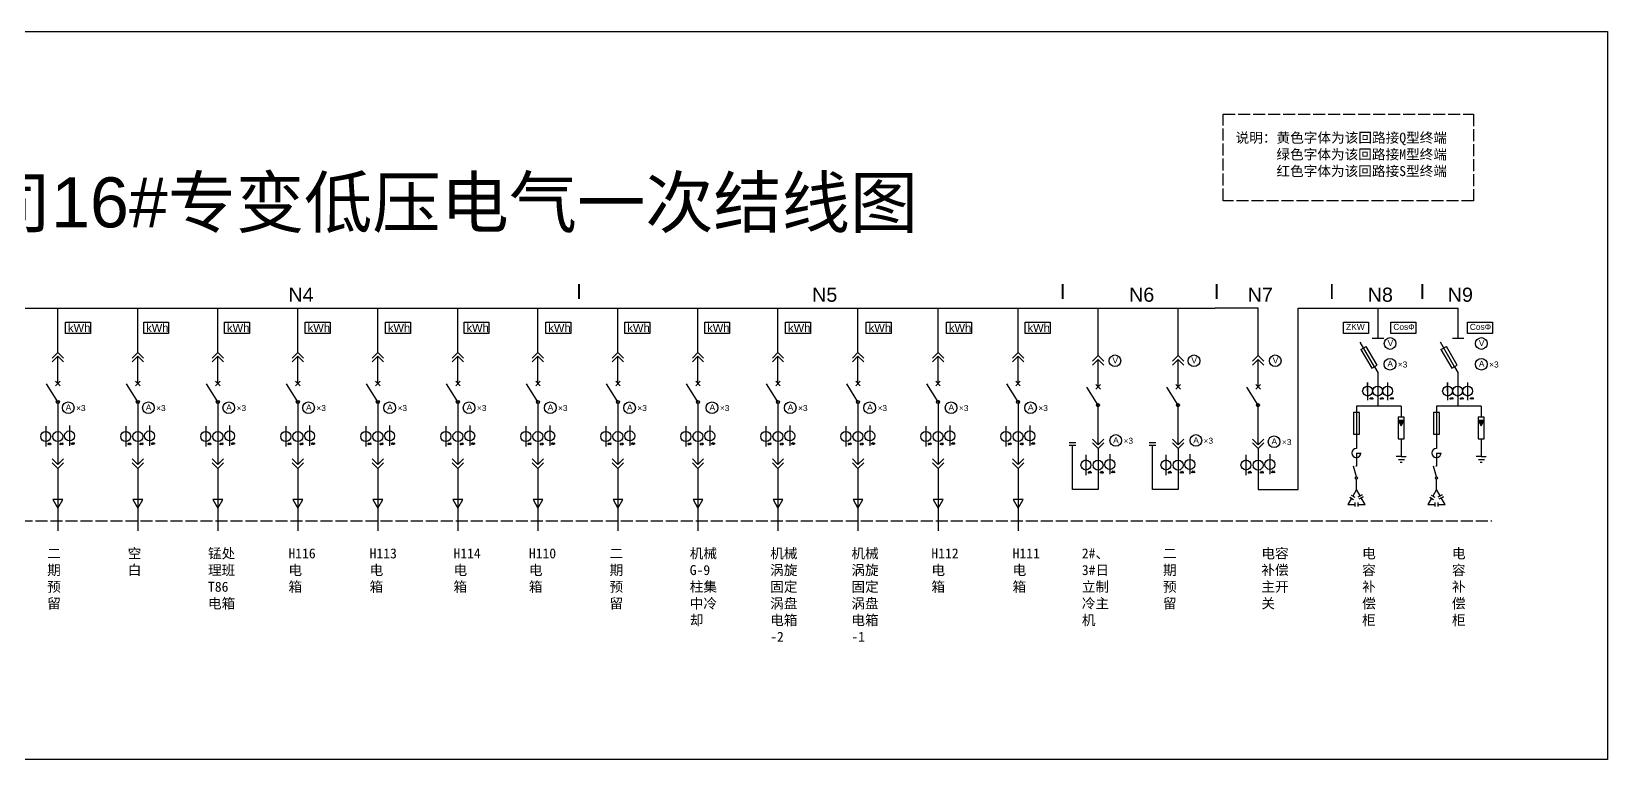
# Model space of a CAD drawing. Header units: millimetres. Extents: x 2411 to 5518, y 1356 to 2083.
# Drawn here: x 3943 to 5518, y 1356 to 2083 of the extents above; entities that cross this region are included whole.
import ezdxf

# ---------------------------------------------------------------- set-up
doc = ezdxf.new("R2010")
doc.units = ezdxf.units.MM
doc.linetypes.add('ACAD_ISO02W100', pattern=[15, 12, -3])
doc.layers.add('图层1', color=7, linetype='ACAD_ISO02W100')
doc.styles.get("Standard").update_dxf_attribs({"font": 'arial.ttf'})

# ---------------------------------------------------------------- blocks, each defined once
blk = doc.blocks.new('111')
for p, q in [((896.2, 1426.6), (896.2, 1443.7)), ((896.2, 1443.7), (896.2, 1408.2)), ((936.2, 1443.7), (936.2, 1408.2))]:
    blk.add_line(p, q)
for centre in [(896.2, 1426.6), (916.2, 1426.6), (936.2, 1426.6)]:
    blk.add_circle(centre, 10)

msp = doc.modelspace()

# ---------------------------------------------------------------- hatches: boundary and pattern name
for points in [[(5309.1, 1694.4), (5309.1, 1694.4), (5312.2, 1689.2), (5315.2, 1694.5)], [(5389.1, 1694.4), (5389.1, 1694.4), (5392.2, 1689.2), (5395.2, 1694.5)]]:
    msp.add_hatch(color=256).paths.add_polyline_path(points)

# ---------------------------------------------------------------- linework, layer by layer
for p, q in [((2824.7, 1806.8), (5126.2, 1806.8)), ((3969.1, 1762.6), (3969.1, 1806.8)), ((4049.1, 1762.6), (4049.1, 1806.8)), ((4129.1, 1762.6), (4129.1, 1806.8)), ((4209.1, 1762.6), (4209.1, 1806.8)), ((4289.1, 1762.6), (4289.1, 1806.8)), ((4369.1, 1762.6), (4369.1, 1806.8)), ((4449.1, 1762.6), (4449.1, 1806.8)), ((4529.1, 1762.6), (4529.1, 1806.8)), ((4609.1, 1762.6), (4609.1, 1806.8)), ((4689.1, 1762.6), (4689.1, 1806.8)), ((4769.1, 1762.6), (4769.1, 1806.8)), ((4849.1, 1762.6), (4849.1, 1806.8)), ((4929.1, 1762.6), (4929.1, 1806.8)), ((5009.1, 1759.4), (5009.1, 1806.8)), ((5089.1, 1759.4), (5089.1, 1806.8)), ((5169.1, 1806.8), (5126.2, 1806.8)), ((5169.1, 1759.4), (5169.1, 1806.8)), ((5209.1, 1625.6), (5209.1, 1806.8)), ((5209.1, 1806.8), (5369.1, 1806.8)), ((5289.1, 1776.9), (5289.1, 1806.8)), ((5369.1, 1776.9), (5369.1, 1806.8)), ((5285.4, 1748.2), (5271.3, 1772.7)), ((5271.9, 1765.5), (5277.3, 1768.4)), ((5271.9, 1765.5), (5282.8, 1746.7)), ((5288.1, 1749.7), (5277.3, 1768.4)), ((5283.3, 1776.9), (5294.9, 1776.9)), ((5365.4, 1748.2), (5351.3, 1772.7)), ((5351.9, 1765.5), (5357.3, 1768.4)), ((5351.9, 1765.5), (5362.8, 1746.7)), ((5368.1, 1749.7), (5357.3, 1768.4)), ((5363.3, 1776.9), (5374.9, 1776.9)), ((3969.1, 1762.6), (3963.5, 1757)), ((3969.1, 1758.9), (3963.5, 1753.3)), ((3974.8, 1757), (3969.1, 1762.6)), ((3974.8, 1753.3), (3969.1, 1758.9)), ((3969.1, 1731.5), (3969.1, 1758.9)), ((4049.1, 1762.6), (4043.5, 1757)), ((4049.1, 1758.9), (4043.5, 1753.3)), ((4054.8, 1757), (4049.1, 1762.6)), ((4054.8, 1753.3), (4049.1, 1758.9)), ((4049.1, 1731.5), (4049.1, 1758.9)), ((4129.1, 1762.6), (4123.5, 1757)), ((4129.1, 1758.9), (4123.5, 1753.3)), ((4134.8, 1757), (4129.1, 1762.6)), ((4134.8, 1753.3), (4129.1, 1758.9)), ((4129.1, 1731.5), (4129.1, 1758.9)), ((4209.1, 1762.6), (4203.5, 1757)), ((4209.1, 1758.9), (4203.5, 1753.3)), ((4214.8, 1757), (4209.1, 1762.6)), ((4214.8, 1753.3), (4209.1, 1758.9)), ((4209.1, 1731.5), (4209.1, 1758.9)), ((4289.1, 1762.6), (4283.5, 1757)), ((4289.1, 1758.9), (4283.5, 1753.3)), ((4294.8, 1757), (4289.1, 1762.6)), ((4294.8, 1753.3), (4289.1, 1758.9)), ((4289.1, 1731.5), (4289.1, 1758.9)), ((4369.1, 1762.6), (4363.5, 1757)), ((4369.1, 1758.9), (4363.5, 1753.3)), ((4374.8, 1757), (4369.1, 1762.6)), ((4374.8, 1753.3), (4369.1, 1758.9)), ((4369.1, 1731.5), (4369.1, 1758.9)), ((4449.1, 1762.6), (4443.5, 1757)), ((4449.1, 1758.9), (4443.5, 1753.3)), ((4454.8, 1757), (4449.1, 1762.6)), ((4454.8, 1753.3), (4449.1, 1758.9)), ((4449.1, 1731.5), (4449.1, 1758.9)), ((4529.1, 1762.6), (4523.5, 1757)), ((4529.1, 1758.9), (4523.5, 1753.3)), ((4534.8, 1757), (4529.1, 1762.6)), ((4534.8, 1753.3), (4529.1, 1758.9)), ((4529.1, 1731.5), (4529.1, 1758.9)), ((4609.1, 1762.6), (4603.5, 1757)), ((4609.1, 1758.9), (4603.5, 1753.3)), ((4614.8, 1757), (4609.1, 1762.6)), ((4614.8, 1753.3), (4609.1, 1758.9)), ((4609.1, 1731.5), (4609.1, 1758.9)), ((4689.1, 1762.6), (4683.5, 1757)), ((4689.1, 1758.9), (4683.5, 1753.3)), ((4694.8, 1757), (4689.1, 1762.6)), ((4694.8, 1753.3), (4689.1, 1758.9)), ((4689.1, 1731.5), (4689.1, 1758.9)), ((4769.1, 1762.6), (4763.5, 1757)), ((4769.1, 1758.9), (4763.5, 1753.3)), ((4774.8, 1757), (4769.1, 1762.6)), ((4774.8, 1753.3), (4769.1, 1758.9)), ((4769.1, 1731.5), (4769.1, 1758.9)), ((4849.1, 1762.6), (4843.5, 1757)), ((4849.1, 1758.9), (4843.5, 1753.3)), ((4854.8, 1757), (4849.1, 1762.6)), ((4854.8, 1753.3), (4849.1, 1758.9)), ((4849.1, 1731.5), (4849.1, 1758.9)), ((4929.1, 1762.6), (4923.5, 1757)), ((4929.1, 1758.9), (4923.5, 1753.3)), ((4934.8, 1757), (4929.1, 1762.6)), ((4934.8, 1753.3), (4929.1, 1758.9)), ((4929.1, 1731.5), (4929.1, 1758.9)), ((5009.1, 1759.4), (5003.5, 1753.7)), ((5009.1, 1755.6), (5003.5, 1750)), ((5014.8, 1753.7), (5009.1, 1759.4)), ((5014.8, 1750), (5009.1, 1755.6)), ((5009.1, 1728.2), (5009.1, 1755.6)), ((5089.1, 1759.4), (5083.5, 1753.7)), ((5089.1, 1755.6), (5083.5, 1750)), ((5094.8, 1753.7), (5089.1, 1759.4)), ((5094.8, 1750), (5089.1, 1755.6)), ((5089.1, 1728.2), (5089.1, 1755.6)), ((5169.1, 1759.4), (5163.5, 1753.7)), ((5169.1, 1755.6), (5163.5, 1750)), ((5174.8, 1753.7), (5169.1, 1759.4)), ((5174.8, 1750), (5169.1, 1755.6)), ((5169.1, 1728.2), (5169.1, 1755.6)), ((5282.8, 1746.7), (5288.1, 1749.7)), ((5362.8, 1746.7), (5368.1, 1749.7)), ((3966.9, 1729.3), (3971.4, 1733.7)), ((3966.9, 1733.7), (3971.4, 1729.3)), ((4046.9, 1729.3), (4051.4, 1733.7)), ((4046.9, 1733.7), (4051.4, 1729.3)), ((4126.9, 1729.3), (4131.4, 1733.7)), ((4126.9, 1733.7), (4131.4, 1729.3)), ((4206.9, 1729.3), (4211.4, 1733.7)), ((4206.9, 1733.7), (4211.4, 1729.3)), ((4286.9, 1729.3), (4291.4, 1733.7)), ((4286.9, 1733.7), (4291.4, 1729.3)), ((4366.9, 1729.3), (4371.4, 1733.7)), ((4366.9, 1733.7), (4371.4, 1729.3)), ((4446.9, 1729.3), (4451.4, 1733.7)), ((4446.9, 1733.7), (4451.4, 1729.3)), ((4526.9, 1729.3), (4531.4, 1733.7)), ((4526.9, 1733.7), (4531.4, 1729.3)), ((4606.9, 1729.3), (4611.4, 1733.7)), ((4606.9, 1733.7), (4611.4, 1729.3)), ((4686.9, 1729.3), (4691.4, 1733.7)), ((4686.9, 1733.7), (4691.4, 1729.3)), ((4766.9, 1729.3), (4771.4, 1733.7)), ((4766.9, 1733.7), (4771.4, 1729.3)), ((4846.9, 1729.3), (4851.4, 1733.7)), ((4846.9, 1733.7), (4851.4, 1729.3)), ((4926.9, 1729.3), (4931.4, 1733.7)), ((4926.9, 1733.7), (4931.4, 1729.3)), ((5285.4, 1748.2), (5288.7, 1742.6)), ((5288.7, 1742.6), (5288.7, 1709)), ((5365.4, 1748.2), (5368.7, 1742.6)), ((5368.7, 1742.6), (5368.7, 1709)), ((3969.1, 1713.1), (3957.8, 1731.1)), ((4049.1, 1713.1), (4037.8, 1731.1)), ((4129.1, 1713.1), (4117.8, 1731.1)), ((4209.1, 1713.1), (4197.8, 1731.1)), ((4289.1, 1713.1), (4277.8, 1731.1)), ((4369.1, 1713.1), (4357.8, 1731.1)), ((4449.1, 1713.1), (4437.8, 1731.1)), ((4529.1, 1713.1), (4517.8, 1731.1)), ((4609.1, 1713.1), (4597.8, 1731.1)), ((4689.1, 1713.1), (4677.8, 1731.1)), ((4769.1, 1713.1), (4757.8, 1731.1)), ((4849.1, 1713.1), (4837.8, 1731.1)), ((4929.1, 1713.1), (4917.8, 1731.1)), ((5009.1, 1709.9), (4997.8, 1727.8)), ((5006.9, 1726), (5011.4, 1730.4)), ((5006.9, 1730.4), (5011.4, 1726)), ((5089.1, 1709.9), (5077.8, 1727.8)), ((5086.9, 1726), (5091.4, 1730.4)), ((5086.9, 1730.4), (5091.4, 1726)), ((5169.1, 1709.9), (5157.8, 1727.8)), ((5166.9, 1726), (5171.4, 1730.4)), ((5166.9, 1730.4), (5171.4, 1726)), ((5281.8, 1717.7), (5281.3, 1715.4)), ((5283.3, 1717.7), (5282.8, 1715.4)), ((5291.9, 1717.7), (5291.4, 1715.4)), ((5293.5, 1717.7), (5292.9, 1715.4)), ((5302.2, 1717.7), (5301.6, 1715.4)), ((5303.7, 1717.7), (5303.2, 1715.4)), ((5361.8, 1717.7), (5361.3, 1715.4)), ((5363.3, 1717.7), (5362.8, 1715.4)), ((5371.9, 1717.7), (5371.4, 1715.4)), ((5373.5, 1717.7), (5372.9, 1715.4)), ((5382.2, 1717.7), (5381.6, 1715.4)), ((5383.7, 1717.7), (5383.2, 1715.4)), ((3969.1, 1713.1), (3969.1, 1650.5)), ((4049.1, 1713.1), (4049.1, 1650.5)), ((4129.1, 1713.1), (4129.1, 1650.5)), ((4209.1, 1713.1), (4209.1, 1650.5)), ((4289.1, 1713.1), (4289.1, 1650.5)), ((4369.1, 1713.1), (4369.1, 1650.5)), ((4449.1, 1713.1), (4449.1, 1650.5)), ((4529.1, 1713.1), (4529.1, 1650.5)), ((4609.1, 1713.1), (4609.1, 1650.5)), ((4689.1, 1713.1), (4689.1, 1650.5)), ((4769.1, 1713.1), (4769.1, 1650.5)), ((4849.1, 1713.1), (4849.1, 1650.5)), ((4929.1, 1713.1), (4929.1, 1650.5)), ((5009.1, 1670.3), (5009.1, 1709.9)), ((5089.1, 1670.3), (5089.1, 1709.9)), ((5169.1, 1670.3), (5169.1, 1709.9)), ((5264.4, 1702.8), (5264.4, 1681)), ((5270.5, 1702.6), (5264.4, 1702.6)), ((5288.7, 1709), (5267.4, 1709)), ((5267.4, 1709), (5267.4, 1674.5)), ((5270.5, 1681), (5270.5, 1702.6)), ((5280.6, 1716.5), (5284.6, 1716.5)), ((5312.2, 1709), (5288.7, 1709)), ((5290.7, 1716.5), (5294.7, 1716.5)), ((5300.9, 1716.5), (5304.9, 1716.5)), ((5312.2, 1709), (5312.2, 1698)), ((5344.4, 1702.8), (5344.4, 1681)), ((5350.5, 1702.6), (5344.4, 1702.6)), ((5368.7, 1709), (5347.4, 1709)), ((5347.4, 1709), (5347.4, 1674.5)), ((5350.5, 1681), (5350.5, 1702.6)), ((5360.6, 1716.5), (5364.6, 1716.5)), ((5392.2, 1709), (5368.7, 1709)), ((5370.7, 1716.5), (5374.7, 1716.5)), ((5380.9, 1716.5), (5384.9, 1716.5)), ((5392.2, 1709), (5392.2, 1698)), ((3957, 1688.8), (3957, 1668.7)), ((3980.9, 1689.6), (3980.9, 1669.4)), ((4037, 1688.8), (4037, 1668.7)), ((4060.9, 1689.6), (4060.9, 1669.4)), ((4117, 1688.8), (4117, 1668.7)), ((4140.9, 1689.6), (4140.9, 1669.4)), ((4197, 1688.8), (4197, 1668.7)), ((4220.9, 1689.6), (4220.9, 1669.4)), ((4277, 1688.8), (4277, 1668.7)), ((4300.9, 1689.6), (4300.9, 1669.4)), ((4357, 1688.8), (4357, 1668.7)), ((4380.9, 1689.6), (4380.9, 1669.4)), ((4437, 1688.8), (4437, 1668.7)), ((4460.9, 1689.6), (4460.9, 1669.4)), ((4517, 1688.8), (4517, 1668.7)), ((4540.9, 1689.6), (4540.9, 1669.4)), ((4597, 1688.8), (4597, 1668.7)), ((4620.9, 1689.6), (4620.9, 1669.4)), ((4677, 1688.8), (4677, 1668.7)), ((4700.9, 1689.6), (4700.9, 1669.4)), ((4757, 1688.8), (4757, 1668.7)), ((4780.9, 1689.6), (4780.9, 1669.4)), ((4837, 1688.8), (4837, 1668.7)), ((4860.9, 1689.6), (4860.9, 1669.4)), ((4917, 1688.8), (4917, 1668.7)), ((4940.9, 1689.6), (4940.9, 1669.4)), ((5309.1, 1698.1), (5309.1, 1676.3)), ((5315.2, 1698), (5309.1, 1698)), ((5315.2, 1676.3), (5315.2, 1698)), ((5389.1, 1698.1), (5389.1, 1676.3)), ((5395.2, 1698), (5389.1, 1698)), ((5395.2, 1676.3), (5395.2, 1698)), ((3958.8, 1671.1), (3962.8, 1671.1)), ((3960, 1672.3), (3959.5, 1670)), ((3961.6, 1672.3), (3961, 1670)), ((3970.9, 1671.1), (3974.9, 1671.1)), ((3972.1, 1672.3), (3971.6, 1670)), ((3973.7, 1672.3), (3973.2, 1670)), ((3982.3, 1671.5), (3986.3, 1671.5)), ((3983.5, 1672.7), (3983, 1670.4)), ((3985.1, 1672.7), (3984.6, 1670.4)), ((4038.8, 1671.1), (4042.8, 1671.1)), ((4040, 1672.3), (4039.5, 1670)), ((4041.6, 1672.3), (4041, 1670)), ((4050.9, 1671.1), (4054.9, 1671.1)), ((4052.1, 1672.3), (4051.6, 1670)), ((4053.7, 1672.3), (4053.2, 1670)), ((4062.3, 1671.5), (4066.3, 1671.5)), ((4063.5, 1672.7), (4063, 1670.4)), ((4065.1, 1672.7), (4064.6, 1670.4)), ((4118.8, 1671.1), (4122.8, 1671.1)), ((4120, 1672.3), (4119.5, 1670)), ((4121.6, 1672.3), (4121, 1670)), ((4130.9, 1671.1), (4134.9, 1671.1)), ((4132.1, 1672.3), (4131.6, 1670)), ((4133.7, 1672.3), (4133.2, 1670)), ((4142.3, 1671.5), (4146.3, 1671.5)), ((4143.5, 1672.7), (4143, 1670.4)), ((4145.1, 1672.7), (4144.6, 1670.4)), ((4198.8, 1671.1), (4202.8, 1671.1)), ((4200, 1672.3), (4199.5, 1670)), ((4201.6, 1672.3), (4201, 1670)), ((4210.9, 1671.1), (4214.9, 1671.1)), ((4212.1, 1672.3), (4211.6, 1670)), ((4213.7, 1672.3), (4213.2, 1670)), ((4222.3, 1671.5), (4226.3, 1671.5)), ((4223.5, 1672.7), (4223, 1670.4)), ((4225.1, 1672.7), (4224.6, 1670.4)), ((4278.8, 1671.1), (4282.8, 1671.1)), ((4280, 1672.3), (4279.5, 1670)), ((4281.6, 1672.3), (4281, 1670)), ((4290.9, 1671.1), (4294.9, 1671.1)), ((4292.1, 1672.3), (4291.6, 1670)), ((4293.7, 1672.3), (4293.2, 1670)), ((4302.3, 1671.5), (4306.3, 1671.5)), ((4303.5, 1672.7), (4303, 1670.4)), ((4305.1, 1672.7), (4304.6, 1670.4)), ((4358.8, 1671.1), (4362.8, 1671.1)), ((4360, 1672.3), (4359.5, 1670)), ((4361.6, 1672.3), (4361, 1670)), ((4370.9, 1671.1), (4374.9, 1671.1)), ((4372.1, 1672.3), (4371.6, 1670)), ((4373.7, 1672.3), (4373.2, 1670)), ((4382.3, 1671.5), (4386.3, 1671.5)), ((4383.5, 1672.7), (4383, 1670.4)), ((4385.1, 1672.7), (4384.6, 1670.4)), ((4438.8, 1671.1), (4442.8, 1671.1)), ((4440, 1672.3), (4439.5, 1670)), ((4441.6, 1672.3), (4441, 1670)), ((4450.9, 1671.1), (4454.9, 1671.1)), ((4452.1, 1672.3), (4451.6, 1670)), ((4453.7, 1672.3), (4453.2, 1670)), ((4462.3, 1671.5), (4466.3, 1671.5)), ((4463.5, 1672.7), (4463, 1670.4)), ((4465.1, 1672.7), (4464.6, 1670.4)), ((4518.8, 1671.1), (4522.8, 1671.1)), ((4520, 1672.3), (4519.5, 1670)), ((4521.6, 1672.3), (4521, 1670)), ((4530.9, 1671.1), (4534.9, 1671.1)), ((4532.1, 1672.3), (4531.6, 1670)), ((4533.7, 1672.3), (4533.2, 1670)), ((4542.3, 1671.5), (4546.3, 1671.5)), ((4543.5, 1672.7), (4543, 1670.4)), ((4545.1, 1672.7), (4544.6, 1670.4)), ((4598.8, 1671.1), (4602.8, 1671.1)), ((4600, 1672.3), (4599.5, 1670)), ((4601.6, 1672.3), (4601, 1670)), ((4610.9, 1671.1), (4614.9, 1671.1)), ((4612.1, 1672.3), (4611.6, 1670)), ((4613.7, 1672.3), (4613.2, 1670)), ((4622.3, 1671.5), (4626.3, 1671.5)), ((4623.5, 1672.7), (4623, 1670.4)), ((4625.1, 1672.7), (4624.6, 1670.4)), ((4678.8, 1671.1), (4682.8, 1671.1)), ((4680, 1672.3), (4679.5, 1670)), ((4681.6, 1672.3), (4681, 1670)), ((4690.9, 1671.1), (4694.9, 1671.1)), ((4692.1, 1672.3), (4691.6, 1670)), ((4693.7, 1672.3), (4693.2, 1670)), ((4702.3, 1671.5), (4706.3, 1671.5)), ((4703.5, 1672.7), (4703, 1670.4)), ((4705.1, 1672.7), (4704.6, 1670.4)), ((4758.8, 1671.1), (4762.8, 1671.1)), ((4760, 1672.3), (4759.5, 1670)), ((4761.6, 1672.3), (4761, 1670)), ((4770.9, 1671.1), (4774.9, 1671.1)), ((4772.1, 1672.3), (4771.6, 1670)), ((4773.7, 1672.3), (4773.2, 1670)), ((4782.3, 1671.5), (4786.3, 1671.5)), ((4783.5, 1672.7), (4783, 1670.4)), ((4785.1, 1672.7), (4784.6, 1670.4)), ((4838.8, 1671.1), (4842.8, 1671.1)), ((4840, 1672.3), (4839.5, 1670)), ((4841.6, 1672.3), (4841, 1670)), ((4850.9, 1671.1), (4854.9, 1671.1)), ((4852.1, 1672.3), (4851.6, 1670)), ((4853.7, 1672.3), (4853.2, 1670)), ((4862.3, 1671.5), (4866.3, 1671.5)), ((4863.5, 1672.7), (4863, 1670.4)), ((4865.1, 1672.7), (4864.6, 1670.4)), ((4918.8, 1671.1), (4922.8, 1671.1)), ((4920, 1672.3), (4919.5, 1670)), ((4921.6, 1672.3), (4921, 1670)), ((4930.9, 1671.1), (4934.9, 1671.1)), ((4932.1, 1672.3), (4931.6, 1670)), ((4933.7, 1672.3), (4933.2, 1670)), ((4942.3, 1671.5), (4946.3, 1671.5)), ((4943.5, 1672.7), (4943, 1670.4)), ((4945.1, 1672.7), (4944.6, 1670.4)), ((4980.3, 1672.5), (4986.9, 1672.5)), ((5003.5, 1676), (5009.1, 1670.3)), ((5003.5, 1672.2), (5009.1, 1666.6)), ((5009.1, 1670.3), (5014.8, 1676)), ((5009.1, 1666.6), (5014.8, 1672.2)), ((5060.3, 1672.5), (5066.9, 1672.5)), ((5083.5, 1676), (5089.1, 1670.3)), ((5083.5, 1672.2), (5089.1, 1666.6)), ((5089.1, 1670.3), (5094.8, 1676)), ((5089.1, 1666.6), (5094.8, 1672.2)), ((5163.5, 1676), (5169.1, 1670.3)), ((5163.5, 1672.2), (5169.1, 1666.6)), ((5169.1, 1670.3), (5174.8, 1676)), ((5169.1, 1666.6), (5174.8, 1672.2)), ((5264.4, 1681), (5270.5, 1681)), ((5267.4, 1674.5), (5267.4, 1666.6)), ((5309.1, 1676.3), (5315.2, 1676.3)), ((5312.2, 1676.3), (5312.2, 1658.5)), ((5344.4, 1681), (5350.5, 1681)), ((5347.4, 1674.5), (5347.4, 1666.6)), ((5389.1, 1676.3), (5395.2, 1676.3)), ((5392.2, 1676.3), (5392.2, 1658.5)), ((3963.5, 1656.1), (3969.1, 1650.5)), ((3969.1, 1650.5), (3974.8, 1656.1)), ((4043.5, 1656.1), (4049.1, 1650.5)), ((4049.1, 1650.5), (4054.8, 1656.1)), ((4123.5, 1656.1), (4129.1, 1650.5)), ((4129.1, 1650.5), (4134.8, 1656.1)), ((4203.5, 1656.1), (4209.1, 1650.5)), ((4209.1, 1650.5), (4214.8, 1656.1)), ((4283.5, 1656.1), (4289.1, 1650.5)), ((4289.1, 1650.5), (4294.8, 1656.1)), ((4363.5, 1656.1), (4369.1, 1650.5)), ((4369.1, 1650.5), (4374.8, 1656.1)), ((4443.5, 1656.1), (4449.1, 1650.5)), ((4449.1, 1650.5), (4454.8, 1656.1)), ((4523.5, 1656.1), (4529.1, 1650.5)), ((4529.1, 1650.5), (4534.8, 1656.1)), ((4603.5, 1656.1), (4609.1, 1650.5)), ((4609.1, 1650.5), (4614.8, 1656.1)), ((4683.5, 1656.1), (4689.1, 1650.5)), ((4689.1, 1650.5), (4694.8, 1656.1)), ((4763.5, 1656.1), (4769.1, 1650.5)), ((4769.1, 1650.5), (4774.8, 1656.1)), ((4843.5, 1656.1), (4849.1, 1650.5)), ((4849.1, 1650.5), (4854.8, 1656.1)), ((4923.5, 1656.1), (4929.1, 1650.5)), ((4929.1, 1650.5), (4934.8, 1656.1)), ((4980.3, 1670), (4986.9, 1670)), ((4983.6, 1625.6), (4983.6, 1670)), ((4997, 1660.3), (4997, 1640.1)), ((5009.1, 1666.6), (5009.1, 1625.6)), ((5020.9, 1661), (5020.9, 1640.9)), ((5060.3, 1670), (5066.9, 1670)), ((5063.6, 1625.6), (5063.6, 1670)), ((5077, 1660.3), (5077, 1640.1)), ((5089.1, 1666.6), (5089.1, 1625.6)), ((5100.9, 1661), (5100.9, 1640.9)), ((5157, 1660.3), (5157, 1640.1)), ((5169.1, 1666.6), (5169.1, 1625.6)), ((5180.9, 1661), (5180.9, 1640.9)), ((5267.4, 1662), (5272, 1662)), ((5267.4, 1662), (5267.4, 1649.2)), ((5312.2, 1658.5), (5307.2, 1658.5)), ((5315.5, 1655.4), (5309.5, 1655.4)), ((5312.2, 1658.5), (5317.2, 1658.5)), ((5347.4, 1662), (5352, 1662)), ((5347.4, 1662), (5347.4, 1649.2)), ((5392.2, 1658.5), (5387.2, 1658.5)), ((5395.5, 1655.4), (5389.5, 1655.4)), ((5392.2, 1658.5), (5397.2, 1658.5)), ((3963.5, 1652.4), (3969.1, 1646.7)), ((3969.1, 1646.7), (3974.8, 1652.4)), ((3969.1, 1646.7), (3969.1, 1584.2)), ((4043.5, 1652.4), (4049.1, 1646.7)), ((4049.1, 1646.7), (4054.8, 1652.4)), ((4049.1, 1646.7), (4049.1, 1584.2)), ((4123.5, 1652.4), (4129.1, 1646.7)), ((4129.1, 1646.7), (4134.8, 1652.4)), ((4129.1, 1646.7), (4129.1, 1584.2)), ((4203.5, 1652.4), (4209.1, 1646.7)), ((4209.1, 1646.7), (4214.8, 1652.4)), ((4209.1, 1646.7), (4209.1, 1584.2)), ((4283.5, 1652.4), (4289.1, 1646.7)), ((4289.1, 1646.7), (4294.8, 1652.4)), ((4289.1, 1646.7), (4289.1, 1584.2)), ((4363.5, 1652.4), (4369.1, 1646.7)), ((4369.1, 1646.7), (4374.8, 1652.4)), ((4369.1, 1646.7), (4369.1, 1584.2)), ((4443.5, 1652.4), (4449.1, 1646.7)), ((4449.1, 1646.7), (4454.8, 1652.4)), ((4449.1, 1646.7), (4449.1, 1584.2)), ((4523.5, 1652.4), (4529.1, 1646.7)), ((4529.1, 1646.7), (4534.8, 1652.4)), ((4529.1, 1646.7), (4529.1, 1584.2)), ((4603.5, 1652.4), (4609.1, 1646.7)), ((4609.1, 1646.7), (4614.8, 1652.4)), ((4609.1, 1646.7), (4609.1, 1584.2)), ((4683.5, 1652.4), (4689.1, 1646.7)), ((4689.1, 1646.7), (4694.8, 1652.4)), ((4689.1, 1646.7), (4689.1, 1584.2)), ((4763.5, 1652.4), (4769.1, 1646.7)), ((4769.1, 1646.7), (4774.8, 1652.4)), ((4769.1, 1646.7), (4769.1, 1584.2)), ((4843.5, 1652.4), (4849.1, 1646.7)), ((4849.1, 1646.7), (4854.8, 1652.4)), ((4849.1, 1646.7), (4849.1, 1584.2)), ((4923.5, 1652.4), (4929.1, 1646.7)), ((4929.1, 1646.7), (4934.8, 1652.4)), ((4929.1, 1646.7), (4929.1, 1584.2)), ((4998.8, 1642.6), (5002.8, 1642.6)), ((5000, 1643.8), (4999.5, 1641.5)), ((5001.6, 1643.8), (5001, 1641.5)), ((5010.9, 1642.6), (5014.9, 1642.6)), ((5012.1, 1643.8), (5011.6, 1641.5)), ((5013.7, 1643.8), (5013.2, 1641.5)), ((5022.3, 1643), (5026.3, 1643)), ((5023.5, 1644.2), (5023, 1641.9)), ((5025.1, 1644.2), (5024.6, 1641.9)), ((5078.8, 1642.6), (5082.8, 1642.6)), ((5080, 1643.8), (5079.5, 1641.5)), ((5081.6, 1643.8), (5081, 1641.5)), ((5090.9, 1642.6), (5094.9, 1642.6)), ((5092.1, 1643.8), (5091.6, 1641.5)), ((5093.7, 1643.8), (5093.2, 1641.5)), ((5102.3, 1643), (5106.3, 1643)), ((5103.5, 1644.2), (5103, 1641.9)), ((5105.1, 1644.2), (5104.6, 1641.9)), ((5158.8, 1642.6), (5162.8, 1642.6)), ((5160, 1643.8), (5159.5, 1641.5)), ((5161.6, 1643.8), (5161, 1641.5)), ((5170.9, 1642.6), (5174.9, 1642.6)), ((5172.1, 1643.8), (5171.6, 1641.5)), ((5173.7, 1643.8), (5173.2, 1641.5)), ((5182.3, 1643), (5186.3, 1643)), ((5183.5, 1644.2), (5183, 1641.9)), ((5185.1, 1644.2), (5184.6, 1641.9)), ((5267.4, 1638.2), (5264.5, 1649.1)), ((5313.2, 1652.6), (5311.2, 1652.6)), ((5347.4, 1638.2), (5344.5, 1649.1)), ((5393.2, 1652.6), (5391.2, 1652.6)), ((5009.1, 1625.6), (4983.6, 1625.6)), ((5089.1, 1625.6), (5063.6, 1625.6)), ((5169.1, 1625.6), (5209.1, 1625.6)), ((5267.4, 1625.5), (5267.4, 1636.1)), ((5347.4, 1625.5), (5347.4, 1636.1)), ((5260.8, 1617.8), (5264.6, 1615.7)), ((5262.3, 1619.9), (5265.7, 1618)), ((5265.9, 1612.7), (5265.9, 1608.7)), ((5273.1, 1620.3), (5268.7, 1617.8)), ((5268.8, 1612.7), (5268.8, 1608.7)), ((5274.3, 1618.4), (5269.7, 1615.8)), ((5271.1, 1619.2), (5273.1, 1620.3)), ((5272.2, 1617.2), (5274.3, 1618.4)), ((5340.8, 1617.8), (5344.6, 1615.7)), ((5342.3, 1619.9), (5345.7, 1618)), ((5345.9, 1612.7), (5345.9, 1608.7)), ((5353.1, 1620.3), (5348.7, 1617.8)), ((5348.8, 1612.7), (5348.8, 1608.7)), ((5354.3, 1618.4), (5349.7, 1615.8)), ((5351.1, 1619.2), (5353.1, 1620.3)), ((5352.2, 1617.2), (5354.3, 1618.4))]:
    msp.add_line(p, q)
at = {"color": 3}
msp.add_lwpolyline([(2410.8, 2083.2), (5518.4, 2083.2), (5518.4, 1355.9), (2410.8, 1355.9)], close=True, dxfattribs=at)
at = {"color": 6, "linetype": 'ACAD_ISO02W100'}
msp.add_lwpolyline([(5134.1, 2000.7), (5384.6, 2000.7), (5384.6, 1914.2), (5134.1, 1914.2)], close=True, dxfattribs=at)
for points in [[(3976.8, 1792.8), (4001.8, 1792.8), (4001.8, 1781.5), (3976.8, 1781.5)], [(4055, 1792.8), (4079.9, 1792.8), (4079.9, 1781.5), (4055, 1781.5)], [(4135.9, 1792.8), (4160.9, 1792.8), (4160.9, 1781.5), (4135.9, 1781.5)], [(4216.5, 1792.8), (4241.4, 1792.8), (4241.4, 1781.5), (4216.5, 1781.5)], [(4296.7, 1792.8), (4321.6, 1792.8), (4321.6, 1781.5), (4296.7, 1781.5)], [(4375.3, 1792.8), (4400.2, 1792.8), (4400.2, 1781.5), (4375.3, 1781.5)], [(4457.1, 1792.8), (4482, 1792.8), (4482, 1781.5), (4457.1, 1781.5)], [(4536, 1792.8), (4561, 1792.8), (4561, 1781.5), (4536, 1781.5)], [(4615.9, 1792.8), (4640.8, 1792.8), (4640.8, 1781.5), (4615.9, 1781.5)], [(4696.8, 1792.8), (4721.7, 1792.8), (4721.7, 1781.5), (4696.8, 1781.5)], [(4777.3, 1792.8), (4802.3, 1792.8), (4802.3, 1781.5), (4777.3, 1781.5)], [(4857.6, 1792.8), (4882.5, 1792.8), (4882.5, 1781.5), (4857.6, 1781.5)], [(4936.2, 1792.8), (4961.1, 1792.8), (4961.1, 1781.5), (4936.2, 1781.5)], [(5254.6, 1792.8), (5279.6, 1792.8), (5279.6, 1781.5), (5254.6, 1781.5)], [(5301.9, 1792.8), (5326.8, 1792.8), (5326.8, 1781.5), (5301.9, 1781.5)], [(5378.4, 1792.8), (5403.3, 1792.8), (5403.3, 1781.5), (5378.4, 1781.5)], [(5312.2, 1689.2), (5315.2, 1694.5), (5309.1, 1694.4)], [(5392.2, 1689.2), (5395.2, 1694.5), (5389.1, 1694.4)], [(3969.1, 1606.9), (3974.1, 1615.5), (3964.2, 1615.5)], [(4049.1, 1606.9), (4054.1, 1615.5), (4044.2, 1615.5)], [(4129.1, 1606.9), (4134.1, 1615.5), (4124.2, 1615.5)], [(4209.1, 1606.9), (4214.1, 1615.5), (4204.2, 1615.5)], [(4289.1, 1606.9), (4294.1, 1615.5), (4284.2, 1615.5)], [(4369.1, 1606.9), (4374.1, 1615.5), (4364.2, 1615.5)], [(4449.1, 1606.9), (4454.1, 1615.5), (4444.2, 1615.5)], [(4529.1, 1606.9), (4534.1, 1615.5), (4524.2, 1615.5)], [(4609.1, 1606.9), (4614.1, 1615.5), (4604.2, 1615.5)], [(4689.1, 1606.9), (4694.1, 1615.5), (4684.2, 1615.5)], [(4769.1, 1606.9), (4774.1, 1615.5), (4764.2, 1615.5)], [(4849.1, 1606.9), (4854.1, 1615.5), (4844.2, 1615.5)], [(4929.1, 1606.9), (4934.1, 1615.5), (4924.2, 1615.5)]]:
    msp.add_lwpolyline(points, close=True)
for points in [[(5271.1, 1619.2), (5267.4, 1625.5), (5263.7, 1619.1)], [(5351.1, 1619.2), (5347.4, 1625.5), (5343.7, 1619.1)], [(5262.5, 1616.9), (5258.9, 1610.7), (5265.9, 1610.7)], [(5268.8, 1610.7), (5276, 1610.7), (5272.2, 1617.2)], [(5342.5, 1616.9), (5338.9, 1610.7), (5345.9, 1610.7)], [(5348.8, 1610.7), (5356, 1610.7), (5352.2, 1617.2)]]:
    msp.add_lwpolyline(points)
for centre, radius in [((5301.1, 1771.5), 5.84), ((5392.3, 1771.5), 5.84), ((5026, 1754.2), 5.84), ((5105, 1754.2), 5.84), ((5186.2, 1754.2), 5.84), ((5301, 1750.8), 5.84), ((5392.3, 1750.8), 5.84), ((3969.1, 1713.1), 1.56), ((3979.6, 1707.3), 5.84), ((4049.1, 1713.1), 1.56), ((4059.7, 1707.3), 5.84), ((4129.1, 1713.1), 1.56), ((4140.1, 1707.3), 5.84), ((4209.1, 1713.1), 1.56), ((4219.8, 1707.3), 5.84), ((4289.1, 1713.1), 1.56), ((4300.9, 1707.3), 5.84), ((4369.1, 1713.1), 1.56), ((4380.3, 1707.3), 5.84), ((4449.1, 1713.1), 1.56), ((4461.5, 1707.3), 5.84), ((4529.1, 1713.1), 1.56), ((4540.7, 1707.3), 5.84), ((4609.1, 1713.1), 1.56), ((4623.2, 1707.3), 5.84), ((4689.1, 1713.1), 1.56), ((4701.4, 1707.3), 5.84), ((4769.1, 1713.1), 1.56), ((4780.8, 1707.3), 5.84), ((4849.1, 1713.1), 1.56), ((4862.2, 1707.3), 5.84), ((4929.1, 1713.1), 1.56), ((4941.6, 1707.3), 5.84), ((5009.1, 1709.9), 1.56), ((5089.1, 1709.9), 1.56), ((5169.1, 1709.9), 1.56), ((3957, 1678.6), 5), ((3969.1, 1678.5), 5), ((3969.1, 1678.5), 5), ((3980.9, 1679.2), 5), ((4037, 1678.6), 5), ((4049.1, 1678.5), 5), ((4049.1, 1678.5), 5), ((4060.9, 1679.2), 5), ((4117, 1678.6), 5), ((4129.1, 1678.5), 5), ((4129.1, 1678.5), 5), ((4140.9, 1679.2), 5), ((4197, 1678.6), 5), ((4209.1, 1678.5), 5), ((4209.1, 1678.5), 5), ((4220.9, 1679.2), 5), ((4277, 1678.6), 5), ((4289.1, 1678.5), 5), ((4289.1, 1678.5), 5), ((4300.9, 1679.2), 5), ((4357, 1678.6), 5), ((4369.1, 1678.5), 5), ((4369.1, 1678.5), 5), ((4380.9, 1679.2), 5), ((4437, 1678.6), 5), ((4449.1, 1678.5), 5), ((4449.1, 1678.5), 5), ((4460.9, 1679.2), 5), ((4517, 1678.6), 5), ((4529.1, 1678.5), 5), ((4529.1, 1678.5), 5), ((4540.9, 1679.2), 5), ((4597, 1678.6), 5), ((4609.1, 1678.5), 5), ((4609.1, 1678.5), 5), ((4620.9, 1679.2), 5), ((4677, 1678.6), 5), ((4689.1, 1678.5), 5), ((4689.1, 1678.5), 5), ((4700.9, 1679.2), 5), ((4757, 1678.6), 5), ((4769.1, 1678.5), 5), ((4769.1, 1678.5), 5), ((4780.9, 1679.2), 5), ((4837, 1678.6), 5), ((4849.1, 1678.5), 5), ((4849.1, 1678.5), 5), ((4860.9, 1679.2), 5), ((4917, 1678.6), 5), ((4929.1, 1678.5), 5), ((4929.1, 1678.5), 5), ((4940.9, 1679.2), 5), ((5026.8, 1674.6), 5.84), ((5106.9, 1674.6), 5.84), ((5185.1, 1673.3), 5.84), ((4997, 1650.1), 5), ((5009.1, 1650), 5), ((5009.1, 1650), 5), ((5020.9, 1650.7), 5), ((5077, 1650.1), 5), ((5089.1, 1650), 5), ((5089.1, 1650), 5), ((5100.9, 1650.7), 5), ((5157, 1650.1), 5), ((5169.1, 1650), 5), ((5169.1, 1650), 5), ((5180.9, 1650.7), 5), ((5267.4, 1649.2), 0.278), ((5347.4, 1649.2), 0.278), ((5267.4, 1637.1), 1.07), ((5347.4, 1637.1), 1.07)]:
    msp.add_circle(centre, radius)
for centre in [(5267.4, 1662), (5347.4, 1662)]:
    msp.add_arc(centre, 4.58, 90, 0)
at = {"layer": '图层1'}
msp.add_line((2731.9, 1594.3), (5402.7, 1594.3), dxfattribs=at)

# ---------------------------------------------------------------- block references
at = {"xscale": 0.5, "yscale": 0.5, "zscale": 0.5}
for p in [(4830.5, 1010.7), (4910.5, 1010.7)]:
    msp.add_blockref('111', p, dxfattribs=at)

# ---------------------------------------------------------------- texts
at = {"color": 6, "insert": (5146.6, 1982.1), "char_height": 10, "attachment_point": 1}
msp.add_mtext_dynamic_manual_height_columns('{\\fSimSun|b0|i0|c134|p2;说明：黄色字体为该回路接Q型终端\\P      绿色字体为该回路接M型终端\\P      红色字体为该回路接S型终端}', width=251.237, gutter_width=12.5, heights=[0], dxfattribs=at)
at = {"attachment_point": 1}
for s, width, heights, insert, char_height in [('{\\fSimSun|b0|i0|c134|p2;三菱电机（广州）压缩机有限公司}16#{\\fSimSun|b0|i0|c134|p2;专变低压电气一次结线图}', 2151.215, [0], (2939.5, 1937.5), 50), ('I', 38.348, [0], (4487.2, 1830.8), 15), ('I', 38.348, [0], (4970.8, 1830.8), 15), ('I', 38.348, [0], (5124.7, 1830.8), 15), ('I', 38.348, [0], (5239.9, 1830.8), 15), ('I', 38.348, [0], (5330.3, 1830.8), 15), ('N4', 11.51, [0], (4199.7, 1827.3), 14.11), ('N5', 11.51, [0], (4723.2, 1827.3), 14.11), ('N6', 11.51, [0], (5040.1, 1827.3), 14.11), ('N7', 11.51, [0], (5158.7, 1827.3), 14.11), ('N8', 11.51, [0], (5278.7, 1827.3), 14.11), ('N9', 11.51, [0], (5358.7, 1827.3), 14.11), ('kWh', 24.597, [0], (3979.3, 1791.1), 8), ('kWh', 24.597, [0], (4057.4, 1791.1), 8), ('kWh', 24.597, [0], (4138.3, 1791.1), 8), ('kWh', 24.597, [0], (4218.9, 1791.1), 8), ('kWh', 24.597, [0], (4299.1, 1791.1), 8), ('kWh', 24.597, [0], (4377.7, 1791.1), 8), ('kWh', 24.597, [0], (4459.5, 1791.1), 8), ('kWh', 24.597, [0], (4538.5, 1791.1), 8), ('kWh', 24.597, [0], (4618.3, 1791.1), 8), ('kWh', 24.597, [0], (4699.2, 1791.1), 8), ('kWh', 24.597, [0], (4779.8, 1791.1), 8), ('kWh', 24.597, [0], (4860, 1791.1), 8), ('kWh', 24.597, [0], (4938.6, 1791.1), 8), ('ZKW', 24.597, [0], (5257.1, 1791.1), 6), ('CosФ', 24.597, [0], (5304.3, 1791.1), 6), ('CosФ', 24.597, [0], (5380.8, 1791.1), 6), ('V', 6.379, [0], (5298.6, 1774.9), 6), ('V', 6.379, [0], (5389.8, 1774.9), 6), ('V', 6.379, [0], (5023.5, 1757.6), 6), ('V', 6.379, [0], (5102.4, 1757.6), 6), ('V', 6.379, [0], (5183.7, 1757.6), 6), ('A', 6.379, [0], (5298.4, 1754.2), 6), ('×3', 12.204, [0], (5308.7, 1753.5), 6), ('A', 6.379, [0], (5389.8, 1754.2), 6), ('×3', 12.204, [0], (5400.1, 1753.5), 6), ('A', 6.379, [0], (3977, 1710.7), 6), ('×3', 12.204, [0], (3987.4, 1710), 6), ('A', 6.379, [0], (4057.1, 1710.7), 6), ('×3', 12.204, [0], (4067.4, 1710), 6), ('A', 6.379, [0], (4137.5, 1710.7), 6), ('×3', 12.204, [0], (4147.9, 1710), 6), ('A', 6.379, [0], (4217.3, 1710.7), 6), ('×3', 12.204, [0], (4227.6, 1710), 6), ('A', 6.379, [0], (4298.4, 1710.7), 6), ('×3', 12.204, [0], (4308.7, 1710), 6), ('A', 6.379, [0], (4377.8, 1710.7), 6), ('×3', 12.204, [0], (4388.1, 1710), 6), ('A', 6.379, [0], (4458.9, 1710.7), 6), ('×3', 12.204, [0], (4469.2, 1710), 6), ('A', 6.379, [0], (4538.2, 1710.7), 6), ('×3', 12.204, [0], (4548.5, 1710), 6), ('A', 6.379, [0], (4620.7, 1710.7), 6), ('×3', 12.204, [0], (4631, 1710), 6), ('A', 6.379, [0], (4698.9, 1710.7), 6), ('×3', 12.204, [0], (4709.2, 1710), 6), ('A', 6.379, [0], (4778.3, 1710.7), 6), ('×3', 12.204, [0], (4788.6, 1710), 6), ('A', 6.379, [0], (4859.6, 1710.7), 6), ('×3', 12.204, [0], (4870, 1710), 6), ('A', 6.379, [0], (4939, 1710.7), 6), ('×3', 12.204, [0], (4949.4, 1710), 6), ('A', 6.379, [0], (5024.2, 1677.9), 6), ('×3', 12.204, [0], (5034.6, 1677.3), 6), ('A', 6.379, [0], (5104.3, 1677.9), 6), ('×3', 12.204, [0], (5114.6, 1677.3), 6), ('A', 6.379, [0], (5182.5, 1676.7), 6), ('×3', 12.204, [0], (5192.9, 1676), 6), ('{\\fSimSun|b0|i0|c134|p2;二\\P期\\P预\\P留}', 29.721, [0], (3958.5, 1566.8), 10), ('{\\fSimSun|b0|i0|c134|p2;空\\P白}', 29.721, [0], (4039.1, 1566.8), 10), ('{\\fSimSun|b0|i0|c134|p2;H116电\\P箱}', 29.721, [54.4], (4199.7, 1566.8), 10), ('{\\fSimSun|b0|i0|c134|p2;二\\P期\\P预\\P留}', 29.721, [0], (4520.7, 1566.8), 10), ('{\\fSimSun|b0|i0|c134|p2;二\\P期\\P预\\P留}', 29.721, [0], (5074, 1566.8), 10), ('{\\fSimSun|b0|i0|c134|p2;电容\\P补偿\\P主开关}', 29.721, [104.5], (5172.4, 1566.8), 10), ('{\\fSimSun|b0|i0|c134|p2;电\\P容\\P补\\P偿\\P柜}', 29.721, [0], (5273.1, 1566.8), 10), ('{\\fSimSun|b0|i0|c134|p2;电\\P容\\P补\\P偿\\P柜}', 29.721, [0], (5362.9, 1566.8), 10)]:
    msp.add_mtext_dynamic_manual_height_columns(s, width=width, gutter_width=12.5, heights=heights, dxfattribs=dict(at, insert=insert, char_height=char_height))
at = {"color": 1, "char_height": 10, "attachment_point": 1}
for s, insert in [('{\\fSimSun|b0|i0|c134|p2;锰处理班T86电箱}', (4119.3, 1566.8)), ('{\\fSimSun|b0|i0|c134|p2;H113电\\P箱}', (4280.9, 1566.8)), ('{\\fSimSun|b0|i0|c134|p2;H114电\\P箱}', (4364.7, 1566.8)), ('{\\fSimSun|b0|i0|c134|p2;H110电\\P箱}', (4440.1, 1566.8)), ('{\\fSimSun|b0|i0|c134|p2;机械G-9柱集中冷却}', (4600.9, 1566.8)), ('{\\fSimSun|b0|i0|c134|p2;机械涡旋固定涡盘电箱-2}', (4681.3, 1566.8)), ('{\\fSimSun|b0|i0|c134|p2;机械涡旋固定涡盘电箱-1}', (4762.5, 1566.8)), ('{\\fSimSun|b0|i0|c134|p2;H112电\\P箱}', (4842.5, 1566.8)), ('{\\fSimSun|b0|i0|c134|p2;H111电\\P箱}', (4923.7, 1566.8))]:
    msp.add_mtext_dynamic_manual_height_columns(s, width=29.721, gutter_width=12.5, heights=[0], dxfattribs=dict(at, insert=insert))
at = {"color": 3, "insert": (4992.9, 1566.8), "char_height": 10, "attachment_point": 1}
msp.add_mtext_dynamic_manual_height_columns('{\\fSimSun|b0|i0|c134|p2;2#、3#日立制冷主机}', width=29.721, gutter_width=12.5, heights=[0], dxfattribs=at)

doc.saveas('drawing.dxf')
